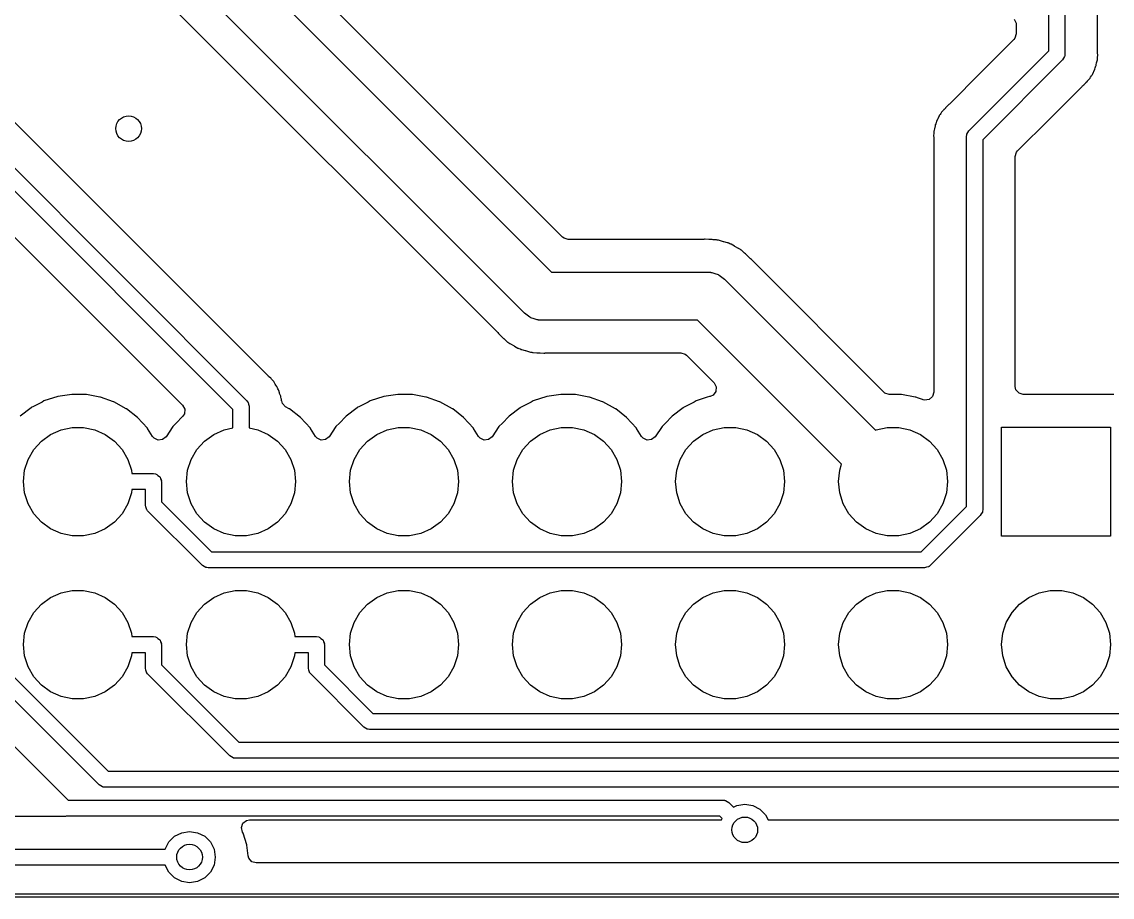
# Model space of a CAD drawing. Extents: x 0.3 to 11.5, y -8.2 to 3.2.
# Drawn here: x 10.007 to 10.676, y -3.378 to -2.841 of the extents above; entities that cross this region are included whole.
import ezdxf

# ---------------------------------------------------------------- set-up
doc = ezdxf.new("R2010")
doc.units = 0
doc.header["$MEASUREMENT"] = 0
doc.layers.add('BLACK', color=7, linetype='CONTINUOUS')

msp = doc.modelspace()

# ---------------------------------------------------------------- linework, layer by layer
at = {"layer": 'BLACK', "linetype": 'CONTINUOUS'}
for p, q in [((9.92116, -2.58386), (10.332, -2.99468)), ((10.3154, -3.01988), (9.89417, -2.59862)), ((9.90148, -2.63425), (10.2991, -3.03183)), ((10.3388, -2.97321), (10.0152, -2.64958)), ((10.1582, -3.05833), (9.81249, -2.71265)), ((9.79102, -2.71949), (10.145, -3.07348)), ((10.1366, -3.079), (9.78262, -2.725)), ((9.76946, -2.74016), (10.1057, -3.07635)), ((10.6371, -2.85889), (10.6371, -2.77402)), ((10.6469, -2.77198), (10.6469, -2.86093)), ((10.667, -2.85952), (10.667, -2.77508)), ((10.6159, -2.83946), (10.617, -2.84203)), ((10.617, -2.84203), (10.6171, -2.84262)), ((10.6171, -2.84855), (10.6163, -2.85123)), ((10.6171, -2.84262), (10.6171, -2.84855)), ((10.6156, -2.85206), (10.5958, -2.87184)), ((10.6163, -2.85123), (10.6156, -2.85206)), ((10.5881, -2.90794), (10.6371, -2.85889)), ((10.6467, -2.86233), (10.6461, -2.86335)), ((10.6468, -2.86208), (10.6467, -2.86233)), ((10.6469, -2.86093), (10.6468, -2.8618)), ((10.6468, -2.8618), (10.6468, -2.86198)), ((10.6468, -2.86198), (10.6468, -2.86208)), ((10.667, -2.85999), (10.667, -2.85952)), ((10.6672, -2.86172), (10.667, -2.85999)), ((10.667, -2.86251), (10.6671, -2.86203)), ((10.667, -2.86329), (10.667, -2.86251)), ((10.6671, -2.86203), (10.6672, -2.86172)), ((10.6455, -2.86441), (10.5965, -2.91346)), ((10.6461, -2.86335), (10.6455, -2.86441)), ((10.6656, -2.86941), (10.6658, -2.86868)), ((10.6658, -2.86868), (10.666, -2.86823)), ((10.666, -2.86823), (10.6662, -2.86795)), ((10.666, -2.86823), (10.666, -2.86823)), ((10.6662, -2.86764), (10.6664, -2.86623)), ((10.6662, -2.86795), (10.6662, -2.86764)), ((10.6662, -2.86764), (10.6662, -2.86764)), ((10.6664, -2.86623), (10.6665, -2.86577)), ((10.6665, -2.86577), (10.6669, -2.86439)), ((10.6669, -2.86439), (10.667, -2.86408)), ((10.6669, -2.86439), (10.6669, -2.86439)), ((10.667, -2.86408), (10.667, -2.86329)), ((10.5958, -2.87184), (10.5761, -2.89159)), ((10.6616, -2.87651), (10.6624, -2.87571)), ((10.6624, -2.87571), (10.6625, -2.87544)), ((10.6625, -2.87544), (10.6627, -2.87501)), ((10.6625, -2.87544), (10.6625, -2.87544)), ((10.6627, -2.87501), (10.6632, -2.87436)), ((10.6632, -2.87436), (10.6634, -2.87413)), ((10.6634, -2.87413), (10.6637, -2.87373)), ((10.6637, -2.87373), (10.6638, -2.87344)), ((10.6638, -2.87344), (10.6644, -2.87213)), ((10.6638, -2.87344), (10.6638, -2.87344)), ((10.6644, -2.87213), (10.6646, -2.87171)), ((10.6646, -2.87171), (10.6654, -2.87019)), ((10.6654, -2.87019), (10.6656, -2.86941)), ((10.6376, -2.90064), (10.6575, -2.88076)), ((10.6575, -2.88076), (10.6578, -2.88047)), ((10.6578, -2.88047), (10.658, -2.8803)), ((10.658, -2.8803), (10.6586, -2.87974)), ((10.6586, -2.87974), (10.6599, -2.87835)), ((10.6599, -2.87835), (10.66, -2.87824)), ((10.66, -2.87824), (10.6608, -2.87746)), ((10.6608, -2.87746), (10.6609, -2.87733)), ((10.6609, -2.87733), (10.6612, -2.87698)), ((10.6612, -2.87698), (10.6616, -2.87651)), ((10.5724, -2.89537), (10.5712, -2.89664)), ((10.5727, -2.89502), (10.5724, -2.89537)), ((10.5728, -2.89489), (10.5727, -2.89502)), ((10.5736, -2.89411), (10.5728, -2.89489)), ((10.5737, -2.894), (10.5736, -2.89411)), ((10.5753, -2.89227), (10.5737, -2.894)), ((10.5755, -2.89205), (10.5753, -2.89227)), ((10.5758, -2.89189), (10.5755, -2.89205)), ((10.5761, -2.89159), (10.5758, -2.89189)), ((10.5681, -2.90247), (10.568, -2.90294)), ((10.5682, -2.90216), (10.5681, -2.90247)), ((10.5681, -2.90247), (10.5681, -2.90247)), ((10.569, -2.90064), (10.5682, -2.90216)), ((10.5692, -2.90022), (10.569, -2.90064)), ((10.5698, -2.89891), (10.5692, -2.90022)), ((10.5699, -2.89862), (10.5698, -2.89891)), ((10.5698, -2.89891), (10.5698, -2.89891)), ((10.5704, -2.89799), (10.5699, -2.89862)), ((10.5708, -2.89734), (10.5704, -2.89799)), ((10.5711, -2.89691), (10.5708, -2.89734)), ((10.5712, -2.89664), (10.5711, -2.89691)), ((10.5711, -2.89691), (10.5711, -2.89691)), ((10.6179, -2.9203), (10.6376, -2.90064)), ((10.5666, -2.90906), (10.5665, -2.90984)), ((10.5667, -2.90775), (10.5666, -2.90827)), ((10.5666, -2.90827), (10.5666, -2.90906)), ((10.567, -2.90658), (10.5667, -2.90775)), ((10.5671, -2.90612), (10.567, -2.90658)), ((10.5673, -2.90471), (10.5671, -2.90612)), ((10.5674, -2.9044), (10.5673, -2.90471)), ((10.5673, -2.90471), (10.5673, -2.90471)), ((10.5677, -2.90367), (10.5674, -2.9044)), ((10.568, -2.90294), (10.5677, -2.90367)), ((10.5868, -2.91002), (10.5875, -2.909)), ((10.5875, -2.909), (10.5881, -2.90794)), ((10.5665, -2.90984), (10.5664, -2.91063)), ((10.5664, -2.91063), (10.5664, -2.91094)), ((10.5664, -2.91094), (10.5666, -2.91236)), ((10.5666, -2.91236), (10.5666, -2.91283)), ((10.5666, -2.91283), (10.5666, -3.06834)), ((10.5866, -2.91142), (10.5867, -2.91055)), ((10.5866, -3.13847), (10.5866, -2.91142)), ((10.5867, -2.91037), (10.5868, -2.91027)), ((10.5867, -2.91055), (10.5867, -2.91037)), ((10.5868, -2.91027), (10.5868, -2.91002)), ((10.5965, -2.91346), (10.5965, -3.1405)), ((10.6165, -2.9238), (10.6173, -2.92112)), ((10.6173, -2.92112), (10.6179, -2.9203)), ((10.6165, -3.06478), (10.6165, -2.9238)), ((10.3397, -2.97387), (10.3388, -2.97321)), ((10.3423, -2.97466), (10.3397, -2.97387)), ((10.4246, -2.97466), (10.3423, -2.97466)), ((10.4254, -2.9746), (10.4246, -2.97466)), ((10.4259, -2.97452), (10.4254, -2.9746)), ((10.4262, -2.97453), (10.4259, -2.97452)), ((10.4285, -2.97465), (10.4262, -2.97453)), ((10.4262, -2.97453), (10.4262, -2.97453)), ((10.4288, -2.97466), (10.4285, -2.97465)), ((10.4296, -2.97466), (10.4288, -2.97466)), ((10.4304, -2.97474), (10.4296, -2.97466)), ((10.4306, -2.97476), (10.4304, -2.97474)), ((10.4312, -2.9748), (10.4306, -2.97476)), ((10.433, -2.97489), (10.4312, -2.9748)), ((10.4332, -2.9749), (10.433, -2.97489)), ((10.433, -2.97489), (10.433, -2.97489)), ((10.4337, -2.97504), (10.4332, -2.9749)), ((10.4345, -2.97518), (10.4337, -2.97504)), ((10.435, -2.97523), (10.4345, -2.97518)), ((10.4375, -2.97604), (10.435, -2.97523)), ((10.4378, -2.97612), (10.4375, -2.97604)), ((10.4399, -2.97668), (10.4378, -2.97612)), ((10.4403, -2.97679), (10.4399, -2.97668)), ((10.4405, -2.97691), (10.4403, -2.97679)), ((10.4408, -2.97703), (10.4405, -2.97691)), ((10.4405, -2.97691), (10.4405, -2.97691)), ((10.4415, -2.97733), (10.4408, -2.97703)), ((10.4417, -2.97741), (10.4415, -2.97733)), ((10.442, -2.97749), (10.4417, -2.97741)), ((10.4417, -2.97741), (10.4417, -2.97741)), ((10.4422, -2.97762), (10.442, -2.97749)), ((10.4442, -2.9788), (10.4422, -2.97762)), ((10.4422, -2.97762), (10.4422, -2.97762)), ((10.4445, -2.97892), (10.4442, -2.9788)), ((10.4468, -2.98011), (10.4445, -2.97892)), ((10.447, -2.98028), (10.4468, -2.98011)), ((10.4472, -2.98044), (10.447, -2.98028)), ((10.4479, -2.98089), (10.4472, -2.98044)), ((10.4483, -2.98115), (10.4479, -2.98089)), ((10.4485, -2.98132), (10.4483, -2.98115)), ((10.4503, -2.9829), (10.4485, -2.98132)), ((10.4485, -2.98132), (10.4485, -2.98132)), ((10.4505, -2.98307), (10.4503, -2.9829)), ((10.451, -2.98348), (10.4505, -2.98307)), ((10.4511, -2.98356), (10.451, -2.98348)), ((10.4516, -2.98411), (10.4511, -2.98356)), ((10.4518, -2.98429), (10.4516, -2.98411)), ((10.4531, -2.98543), (10.4518, -2.98429)), ((10.4537, -2.98604), (10.4531, -2.98543)), ((10.4541, -2.98647), (10.4537, -2.98604)), ((10.4546, -2.98706), (10.4541, -2.98647)), ((10.5358, -3.06826), (10.4546, -2.98706)), ((10.332, -2.99468), (10.4278, -2.99468)), ((10.4278, -2.99468), (10.4293, -2.99481)), ((10.4293, -2.99481), (10.4296, -2.9948)), ((10.4296, -2.9948), (10.4298, -2.99486)), ((10.4298, -2.99486), (10.4303, -2.9949)), ((10.4303, -2.9949), (10.4323, -2.99559)), ((10.4323, -2.99559), (10.4343, -2.99619)), ((10.4343, -2.99619), (10.4345, -2.99639)), ((10.4345, -2.99639), (10.4349, -2.99651)), ((10.4349, -2.99651), (10.4365, -2.9978)), ((10.4365, -2.9978), (10.4382, -2.99901)), ((10.4382, -2.99901), (10.5308, -3.09159)), ((10.3171, -3.02109), (10.3154, -3.01988)), ((10.3188, -3.02238), (10.3171, -3.02109)), ((10.3191, -3.0225), (10.3188, -3.02238)), ((10.3194, -3.0227), (10.3191, -3.0225)), ((10.3214, -3.0233), (10.3194, -3.0227)), ((10.3233, -3.02399), (10.3214, -3.0233)), ((10.3238, -3.02403), (10.3233, -3.02399)), ((10.324, -3.02409), (10.3238, -3.02403)), ((10.3244, -3.02408), (10.324, -3.02409)), ((10.3259, -3.02421), (10.3244, -3.02408)), ((10.4216, -3.02421), (10.3259, -3.02421)), ((10.51, -3.11258), (10.4216, -3.02421)), ((10.2991, -3.03183), (10.2996, -3.03242)), ((10.2996, -3.03242), (10.2999, -3.03285)), ((10.2999, -3.03285), (10.3001, -3.03302)), ((10.3001, -3.03302), (10.3001, -3.03302)), ((10.3001, -3.03302), (10.3018, -3.0346)), ((10.3018, -3.0346), (10.302, -3.03478)), ((10.302, -3.03478), (10.3026, -3.03533)), ((10.3026, -3.03533), (10.3027, -3.03541)), ((10.3027, -3.03541), (10.3027, -3.03541)), ((10.3027, -3.03541), (10.3032, -3.03582)), ((10.3032, -3.03582), (10.3034, -3.03599)), ((10.3034, -3.03599), (10.3051, -3.03757)), ((10.3051, -3.03757), (10.3051, -3.03757)), ((10.3051, -3.03757), (10.3053, -3.03774)), ((10.3053, -3.03774), (10.3058, -3.038)), ((10.3058, -3.038), (10.3058, -3.038)), ((10.3058, -3.038), (10.3064, -3.03845)), ((10.3064, -3.03845), (10.3068, -3.03878)), ((10.3068, -3.03878), (10.3092, -3.03997)), ((10.3092, -3.03997), (10.3094, -3.04009)), ((10.3094, -3.04009), (10.3114, -3.04127)), ((10.3114, -3.04127), (10.3114, -3.04127)), ((10.3114, -3.04127), (10.3116, -3.0414)), ((10.3116, -3.0414), (10.3119, -3.04148)), ((10.3119, -3.04148), (10.3119, -3.04148)), ((10.3119, -3.04148), (10.3121, -3.04156)), ((10.3121, -3.04156), (10.3129, -3.04186)), ((10.3129, -3.04186), (10.3131, -3.04198)), ((10.3131, -3.04198), (10.3131, -3.04198)), ((10.3131, -3.04198), (10.3133, -3.0421)), ((10.3133, -3.0421), (10.3136, -3.04216)), ((10.3136, -3.04216), (10.3159, -3.04277)), ((10.3159, -3.04277), (10.3161, -3.04285)), ((10.3161, -3.04285), (10.3186, -3.04366)), ((10.3186, -3.04366), (10.3191, -3.04371)), ((10.3191, -3.04371), (10.3191, -3.04371)), ((10.3191, -3.04371), (10.3199, -3.04385)), ((10.3199, -3.04385), (10.3204, -3.04399)), ((10.3204, -3.04399), (10.3207, -3.044)), ((10.3207, -3.044), (10.3207, -3.044)), ((10.3207, -3.044), (10.323, -3.04413)), ((10.323, -3.04413), (10.3233, -3.04415)), ((10.3233, -3.04415), (10.3239, -3.04421)), ((10.3239, -3.04421), (10.324, -3.04423)), ((10.324, -3.04423), (10.3248, -3.04423)), ((10.3248, -3.04423), (10.3251, -3.04424)), ((10.3251, -3.04424), (10.3274, -3.04436)), ((10.3274, -3.04436), (10.3274, -3.04436)), ((10.3274, -3.04436), (10.3277, -3.04437)), ((10.3277, -3.04437), (10.328, -3.04433)), ((10.328, -3.04433), (10.3282, -3.04429)), ((10.328, -3.04433), (10.328, -3.04433)), ((10.3282, -3.04429), (10.329, -3.04423)), ((10.329, -3.04423), (10.4113, -3.04423)), ((10.4113, -3.04423), (10.414, -3.04502)), ((10.414, -3.04502), (10.4148, -3.04568)), ((10.4148, -3.04568), (10.4318, -3.06264)), ((10.1585, -3.05865), (10.1582, -3.05833)), ((10.1599, -3.05976), (10.1585, -3.05865)), ((10.16, -3.06001), (10.1599, -3.05976)), ((10.1603, -3.0604), (10.16, -3.06001)), ((10.1608, -3.06099), (10.1603, -3.0604)), ((10.1614, -3.06156), (10.1608, -3.06099)), ((10.1616, -3.06183), (10.1614, -3.06156)), ((10.1623, -3.06305), (10.1616, -3.06183)), ((10.1616, -3.06183), (10.1616, -3.06183)), ((10.1625, -3.06345), (10.1623, -3.06305)), ((10.4318, -3.06264), (10.4331, -3.06509)), ((10.0378, -3.06969), (10.0291, -3.07102)), ((10.038, -3.06969), (10.0378, -3.06969)), ((10.0437, -3.06976), (10.038, -3.06969)), ((10.038, -3.06969), (10.038, -3.06969)), ((10.0466, -3.0698), (10.0437, -3.06976)), ((10.0468, -3.06983), (10.0466, -3.0698)), ((10.055, -3.07131), (10.0468, -3.06983)), ((10.0468, -3.06983), (10.0468, -3.06983)), ((10.163, -3.06407), (10.1625, -3.06345)), ((10.1636, -3.06485), (10.163, -3.06407)), ((10.1639, -3.0656), (10.1636, -3.06485)), ((10.1642, -3.06629), (10.1639, -3.0656)), ((10.1646, -3.06698), (10.1642, -3.06629)), ((10.1647, -3.06728), (10.1646, -3.06698)), ((10.1651, -3.06865), (10.1647, -3.06728)), ((10.1652, -3.06909), (10.1651, -3.06865)), ((10.1658, -3.07042), (10.1652, -3.06909)), ((10.2378, -3.06969), (10.2291, -3.07102)), ((10.238, -3.06969), (10.2378, -3.06969)), ((10.2437, -3.06976), (10.238, -3.06969)), ((10.238, -3.06969), (10.238, -3.06969)), ((10.2466, -3.0698), (10.2437, -3.06976)), ((10.2468, -3.06983), (10.2466, -3.0698)), ((10.255, -3.07131), (10.2468, -3.06983)), ((10.2468, -3.06983), (10.2468, -3.06983)), ((10.3378, -3.06969), (10.3291, -3.07102)), ((10.338, -3.06969), (10.3378, -3.06969)), ((10.3437, -3.06976), (10.338, -3.06969)), ((10.338, -3.06969), (10.338, -3.06969)), ((10.3466, -3.0698), (10.3437, -3.06976)), ((10.3468, -3.06983), (10.3466, -3.0698)), ((10.355, -3.07131), (10.3468, -3.06983)), ((10.3468, -3.06983), (10.3468, -3.06983)), ((10.4329, -3.06788), (10.4312, -3.07011)), ((10.4331, -3.06509), (10.4329, -3.06788)), ((10.5365, -3.06889), (10.5358, -3.06826)), ((10.5392, -3.06971), (10.5365, -3.06889)), ((10.5454, -3.06978), (10.5392, -3.06971)), ((10.5466, -3.0698), (10.5454, -3.06978)), ((10.5468, -3.06983), (10.5466, -3.0698)), ((10.555, -3.07131), (10.5468, -3.06983)), ((10.5468, -3.06983), (10.5468, -3.06983)), ((10.5666, -3.06834), (10.5658, -3.07102)), ((10.6169, -3.06684), (10.6165, -3.06478)), ((10.6188, -3.06896), (10.6169, -3.06684)), ((10.6214, -3.06974), (10.6188, -3.06896)), ((10.6769, -3.06974), (10.6214, -3.06974)), ((10.0195, -3.07438), (10.0142, -3.07714)), ((10.0207, -3.07375), (10.0195, -3.07438)), ((10.0291, -3.07102), (10.0207, -3.07375)), ((10.0552, -3.07134), (10.055, -3.07131)), ((10.055, -3.07131), (10.055, -3.07131)), ((10.0554, -3.07141), (10.0552, -3.07134)), ((10.0633, -3.07421), (10.0554, -3.07141)), ((10.0554, -3.07141), (10.0554, -3.07141)), ((10.0635, -3.07428), (10.0633, -3.07421)), ((10.0633, -3.07421), (10.0633, -3.07421)), ((10.0712, -3.07853), (10.0635, -3.07428)), ((10.1057, -3.07635), (10.107, -3.0788)), ((10.145, -3.07348), (10.1455, -3.07419)), ((10.1455, -3.07419), (10.1457, -3.07431)), ((10.1457, -3.07431), (10.1457, -3.07441)), ((10.1457, -3.07441), (10.1459, -3.07462)), ((10.1459, -3.07462), (10.1461, -3.0758)), ((10.1461, -3.0758), (10.1465, -3.07696)), ((10.1659, -3.07071), (10.1658, -3.07042)), ((10.1658, -3.07042), (10.1658, -3.07042)), ((10.1659, -3.07102), (10.1659, -3.07071)), ((10.166, -3.0715), (10.1659, -3.07102)), ((10.1661, -3.07227), (10.166, -3.0715)), ((10.1663, -3.07273), (10.1661, -3.07227)), ((10.1664, -3.07303), (10.1663, -3.07273)), ((10.1663, -3.07273), (10.1663, -3.07273)), ((10.1664, -3.07334), (10.1664, -3.07303)), ((10.1664, -3.07365), (10.1664, -3.07334)), ((10.1665, -3.07364), (10.1664, -3.07365)), ((10.167, -3.07527), (10.1665, -3.07364)), ((10.1689, -3.07725), (10.167, -3.07527)), ((10.2195, -3.07438), (10.2142, -3.07714)), ((10.2207, -3.07375), (10.2195, -3.07438)), ((10.2291, -3.07102), (10.2207, -3.07375)), ((10.2552, -3.07134), (10.255, -3.07131)), ((10.255, -3.07131), (10.255, -3.07131)), ((10.2554, -3.07141), (10.2552, -3.07134)), ((10.2633, -3.07421), (10.2554, -3.07141)), ((10.2554, -3.07141), (10.2554, -3.07141)), ((10.2635, -3.07428), (10.2633, -3.07421)), ((10.2633, -3.07421), (10.2633, -3.07421)), ((10.2712, -3.07853), (10.2635, -3.07428)), ((10.3195, -3.07438), (10.3142, -3.07714)), ((10.3207, -3.07375), (10.3195, -3.07438)), ((10.3291, -3.07102), (10.3207, -3.07375)), ((10.3552, -3.07134), (10.355, -3.07131)), ((10.355, -3.07131), (10.355, -3.07131)), ((10.3554, -3.07141), (10.3552, -3.07134)), ((10.3633, -3.07421), (10.3554, -3.07141)), ((10.3554, -3.07141), (10.3554, -3.07141)), ((10.3635, -3.07428), (10.3633, -3.07421)), ((10.3633, -3.07421), (10.3633, -3.07421)), ((10.3712, -3.07853), (10.3635, -3.07428)), ((10.4195, -3.07438), (10.4142, -3.07714)), ((10.4207, -3.07375), (10.4195, -3.07438)), ((10.4276, -3.0715), (10.4207, -3.07375)), ((10.4289, -3.07109), (10.4276, -3.0715)), ((10.4291, -3.07102), (10.4289, -3.07109)), ((10.4289, -3.07109), (10.4289, -3.07109)), ((10.4293, -3.07099), (10.4291, -3.07102)), ((10.4294, -3.07097), (10.4293, -3.07099)), ((10.4312, -3.07011), (10.4294, -3.07097)), ((10.5552, -3.07134), (10.555, -3.07131)), ((10.555, -3.07131), (10.555, -3.07131)), ((10.5554, -3.07141), (10.5552, -3.07134)), ((10.5572, -3.07202), (10.5554, -3.07141)), ((10.5554, -3.07141), (10.5554, -3.07141)), ((10.5595, -3.07285), (10.5572, -3.07202)), ((10.56, -3.07302), (10.5595, -3.07285)), ((10.5609, -3.07325), (10.56, -3.07302)), ((10.5637, -3.07285), (10.5609, -3.07325)), ((10.5658, -3.07102), (10.5637, -3.07285)), ((10.0128, -3.07794), (10.0061, -3.08297)), ((10.0129, -3.07782), (10.0128, -3.07794)), ((10.0128, -3.07794), (10.0128, -3.07794)), ((10.0142, -3.07714), (10.0129, -3.07782)), ((10.0714, -3.07865), (10.0712, -3.07853)), ((10.078, -3.08385), (10.0714, -3.07865)), ((10.0714, -3.07865), (10.0714, -3.07865)), ((10.1057, -3.08328), (10.1018, -3.08738)), ((10.1068, -3.08159), (10.1057, -3.08328)), ((10.107, -3.0788), (10.1068, -3.08159)), ((10.1366, -3.09025), (10.1366, -3.079)), ((10.1465, -3.07696), (10.1465, -3.09025)), ((10.1712, -3.07853), (10.1689, -3.07725)), ((10.1714, -3.07865), (10.1712, -3.07853)), ((10.178, -3.08385), (10.1714, -3.07865)), ((10.1714, -3.07865), (10.1714, -3.07865)), ((10.2058, -3.08324), (10.2019, -3.0873)), ((10.2059, -3.0831), (10.2058, -3.08324)), ((10.2061, -3.08297), (10.2059, -3.0831)), ((10.2128, -3.07794), (10.2061, -3.08297)), ((10.2129, -3.07782), (10.2128, -3.07794)), ((10.2128, -3.07794), (10.2128, -3.07794)), ((10.2142, -3.07714), (10.2129, -3.07782)), ((10.2714, -3.07865), (10.2712, -3.07853)), ((10.278, -3.08385), (10.2714, -3.07865)), ((10.2714, -3.07865), (10.2714, -3.07865)), ((10.3058, -3.08324), (10.3019, -3.0873)), ((10.3059, -3.0831), (10.3058, -3.08324)), ((10.3061, -3.08297), (10.3059, -3.0831)), ((10.3128, -3.07794), (10.3061, -3.08297)), ((10.3129, -3.07782), (10.3128, -3.07794)), ((10.3128, -3.07794), (10.3128, -3.07794)), ((10.3142, -3.07714), (10.3129, -3.07782)), ((10.3714, -3.07865), (10.3712, -3.07853)), ((10.378, -3.08385), (10.3714, -3.07865)), ((10.3714, -3.07865), (10.3714, -3.07865)), ((10.4058, -3.08324), (10.4019, -3.0873)), ((10.4059, -3.0831), (10.4058, -3.08324)), ((10.4061, -3.08297), (10.4059, -3.0831)), ((10.4128, -3.07794), (10.4061, -3.08297)), ((10.4129, -3.07782), (10.4128, -3.07794)), ((10.4128, -3.07794), (10.4128, -3.07794)), ((10.4142, -3.07714), (10.4129, -3.07782)), ((10.0312, -3.0914), (10.038, -3.08995)), ((10.038, -3.08995), (10.045, -3.08995)), ((10.045, -3.08995), (10.0519, -3.0914)), ((10.0781, -3.08398), (10.078, -3.08385)), ((10.078, -3.08385), (10.078, -3.08385)), ((10.0841, -3.09048), (10.0781, -3.08398)), ((10.0998, -3.08945), (10.0956, -3.09565)), ((10.1018, -3.08738), (10.0998, -3.08945)), ((10.1781, -3.08398), (10.178, -3.08385)), ((10.178, -3.08385), (10.178, -3.08385)), ((10.1841, -3.09048), (10.1781, -3.08398)), ((10.1998, -3.08945), (10.1956, -3.09565)), ((10.2019, -3.0873), (10.1998, -3.08945)), ((10.2312, -3.0914), (10.238, -3.08995)), ((10.238, -3.08995), (10.245, -3.08995)), ((10.245, -3.08995), (10.2519, -3.0914)), ((10.2781, -3.08398), (10.278, -3.08385)), ((10.278, -3.08385), (10.278, -3.08385)), ((10.2841, -3.09048), (10.2781, -3.08398)), ((10.2998, -3.08945), (10.2956, -3.09565)), ((10.3019, -3.0873), (10.2998, -3.08945)), ((10.3312, -3.0914), (10.338, -3.08995)), ((10.338, -3.08995), (10.345, -3.08995)), ((10.345, -3.08995), (10.3519, -3.0914)), ((10.3781, -3.08398), (10.378, -3.08385)), ((10.378, -3.08385), (10.378, -3.08385)), ((10.3841, -3.09048), (10.3781, -3.08398)), ((10.3998, -3.08945), (10.3956, -3.09565)), ((10.4019, -3.0873), (10.3998, -3.08945)), ((10.4312, -3.0914), (10.438, -3.08995)), ((10.438, -3.08995), (10.445, -3.08995)), ((10.445, -3.08995), (10.4519, -3.0914)), ((10.5312, -3.0914), (10.538, -3.08995)), ((10.538, -3.08995), (10.545, -3.08995)), ((10.545, -3.08995), (10.5519, -3.0914)), ((10.6081, -3.15669), (10.6081, -3.08976)), ((10.6081, -3.08976), (10.675, -3.08976)), ((10.675, -3.08976), (10.675, -3.15669)), ((10.0191, -3.09836), (10.0248, -3.09425)), ((10.0248, -3.09425), (10.0312, -3.0914)), ((10.0519, -3.0914), (10.0583, -3.09425)), ((10.0583, -3.09425), (10.0639, -3.09836)), ((10.0842, -3.09065), (10.0841, -3.09048)), ((10.0873, -3.09555), (10.0842, -3.09065)), ((10.0842, -3.09065), (10.0842, -3.09065)), ((10.0882, -3.09652), (10.0873, -3.09555)), ((10.0907, -3.09775), (10.0882, -3.09652)), ((10.0956, -3.09565), (10.0934, -3.09743)), ((10.1191, -3.09836), (10.1248, -3.09425)), ((10.1248, -3.09425), (10.1312, -3.0914)), ((10.1312, -3.0914), (10.1366, -3.09025)), ((10.1465, -3.09025), (10.1519, -3.0914)), ((10.1519, -3.0914), (10.1583, -3.09425)), ((10.1583, -3.09425), (10.1639, -3.09836)), ((10.1842, -3.09065), (10.1841, -3.09048)), ((10.1873, -3.09555), (10.1842, -3.09065)), ((10.1842, -3.09065), (10.1842, -3.09065)), ((10.1882, -3.09652), (10.1873, -3.09555)), ((10.1907, -3.09775), (10.1882, -3.09652)), ((10.1956, -3.09565), (10.1934, -3.09743)), ((10.2191, -3.09836), (10.2248, -3.09425)), ((10.2248, -3.09425), (10.2312, -3.0914)), ((10.2519, -3.0914), (10.2583, -3.09425)), ((10.2583, -3.09425), (10.2639, -3.09836)), ((10.2842, -3.09065), (10.2841, -3.09048)), ((10.2873, -3.09555), (10.2842, -3.09065)), ((10.2842, -3.09065), (10.2842, -3.09065)), ((10.2882, -3.09652), (10.2873, -3.09555)), ((10.2907, -3.09775), (10.2882, -3.09652)), ((10.2956, -3.09565), (10.2934, -3.09743)), ((10.3191, -3.09836), (10.3248, -3.09425)), ((10.3248, -3.09425), (10.3312, -3.0914)), ((10.3519, -3.0914), (10.3583, -3.09425)), ((10.3583, -3.09425), (10.3639, -3.09836)), ((10.3842, -3.09065), (10.3841, -3.09048)), ((10.3873, -3.09555), (10.3842, -3.09065)), ((10.3842, -3.09065), (10.3842, -3.09065)), ((10.3882, -3.09652), (10.3873, -3.09555)), ((10.3907, -3.09775), (10.3882, -3.09652)), ((10.3956, -3.09565), (10.3934, -3.09743)), ((10.4191, -3.09836), (10.4248, -3.09425)), ((10.4248, -3.09425), (10.4312, -3.0914)), ((10.4519, -3.0914), (10.4583, -3.09425)), ((10.4583, -3.09425), (10.4639, -3.09836)), ((10.5308, -3.09159), (10.5312, -3.0914)), ((10.5519, -3.0914), (10.5583, -3.09425)), ((10.5583, -3.09425), (10.5639, -3.09836)), ((10.0145, -3.10356), (10.0191, -3.09836)), ((10.0639, -3.09836), (10.0686, -3.10356)), ((10.0934, -3.09743), (10.0907, -3.09775)), ((10.1145, -3.10356), (10.1191, -3.09836)), ((10.1639, -3.09836), (10.1686, -3.10356)), ((10.1934, -3.09743), (10.1907, -3.09775)), ((10.2145, -3.10356), (10.2191, -3.09836)), ((10.2639, -3.09836), (10.2686, -3.10356)), ((10.2934, -3.09743), (10.2907, -3.09775)), ((10.3145, -3.10356), (10.3191, -3.09836)), ((10.3639, -3.09836), (10.3686, -3.10356)), ((10.3934, -3.09743), (10.3907, -3.09775)), ((10.4145, -3.10356), (10.4191, -3.09836)), ((10.4639, -3.09836), (10.4686, -3.10356)), ((10.5639, -3.09836), (10.5686, -3.10356)), ((10.0088, -3.11627), (10.011, -3.10962)), ((10.011, -3.10962), (10.0145, -3.10356)), ((10.0686, -3.10356), (10.0721, -3.10962)), ((10.0721, -3.10962), (10.0743, -3.11627)), ((10.1088, -3.11627), (10.111, -3.10962)), ((10.111, -3.10962), (10.1145, -3.10356)), ((10.1686, -3.10356), (10.1721, -3.10962)), ((10.1721, -3.10962), (10.1743, -3.11627)), ((10.2088, -3.11627), (10.211, -3.10962)), ((10.211, -3.10962), (10.2145, -3.10356)), ((10.2686, -3.10356), (10.2721, -3.10962)), ((10.2721, -3.10962), (10.2743, -3.11627)), ((10.3088, -3.11627), (10.311, -3.10962)), ((10.311, -3.10962), (10.3145, -3.10356)), ((10.3686, -3.10356), (10.3721, -3.10962)), ((10.3721, -3.10962), (10.3743, -3.11627)), ((10.4088, -3.11627), (10.411, -3.10962)), ((10.411, -3.10962), (10.4145, -3.10356)), ((10.4686, -3.10356), (10.4721, -3.10962)), ((10.4721, -3.10962), (10.4743, -3.11627)), ((10.5686, -3.10356), (10.5721, -3.10962)), ((10.5721, -3.10962), (10.5743, -3.11627)), ((10.0081, -3.12323), (10.0088, -3.11627)), ((10.0743, -3.11627), (10.0745, -3.11831)), ((10.1081, -3.12323), (10.1088, -3.11627)), ((10.1743, -3.11627), (10.175, -3.12323)), ((10.2081, -3.12323), (10.2088, -3.11627)), ((10.2743, -3.11627), (10.275, -3.12323)), ((10.3081, -3.12323), (10.3088, -3.11627)), ((10.3743, -3.11627), (10.375, -3.12323)), ((10.4081, -3.12323), (10.4088, -3.11627)), ((10.4743, -3.11627), (10.475, -3.12323)), ((10.5081, -3.12323), (10.5088, -3.11627)), ((10.5088, -3.11627), (10.51, -3.11258)), ((10.5743, -3.11627), (10.575, -3.12323)), ((10.0088, -3.13019), (10.0081, -3.12323)), ((10.0745, -3.11831), (10.0878, -3.11831)), ((10.0878, -3.11831), (10.0892, -3.11851)), ((10.0892, -3.11851), (10.0895, -3.1187)), ((10.0895, -3.1187), (10.0899, -3.11875)), ((10.0899, -3.11875), (10.0906, -3.11944)), ((10.0906, -3.11944), (10.0915, -3.12001)), ((10.0915, -3.12001), (10.0917, -3.12034)), ((10.0917, -3.12034), (10.0919, -3.12057)), ((10.0919, -3.12057), (10.0922, -3.12158)), ((10.0922, -3.12158), (10.0927, -3.12253)), ((10.0927, -3.12253), (10.0926, -3.12289)), ((10.0926, -3.12289), (10.0927, -3.12323)), ((10.0927, -3.12323), (10.0927, -3.13557)), ((10.1088, -3.13019), (10.1081, -3.12323)), ((10.175, -3.12323), (10.1743, -3.13019)), ((10.2088, -3.13019), (10.2081, -3.12323)), ((10.275, -3.12323), (10.2743, -3.13019)), ((10.3088, -3.13019), (10.3081, -3.12323)), ((10.375, -3.12323), (10.3743, -3.13019)), ((10.4088, -3.13019), (10.4081, -3.12323)), ((10.475, -3.12323), (10.4743, -3.13019)), ((10.5088, -3.13019), (10.5081, -3.12323)), ((10.575, -3.12323), (10.5743, -3.13019)), ((10.011, -3.13684), (10.0088, -3.13019)), ((10.0743, -3.13019), (10.0721, -3.13684)), ((10.0745, -3.12815), (10.0743, -3.13019)), ((10.0829, -3.12815), (10.0745, -3.12815)), ((10.0829, -3.13761), (10.0829, -3.12815)), ((10.111, -3.13684), (10.1088, -3.13019)), ((10.1743, -3.13019), (10.1721, -3.13684)), ((10.211, -3.13684), (10.2088, -3.13019)), ((10.2743, -3.13019), (10.2721, -3.13684)), ((10.311, -3.13684), (10.3088, -3.13019)), ((10.3743, -3.13019), (10.3721, -3.13684)), ((10.411, -3.13684), (10.4088, -3.13019)), ((10.4743, -3.13019), (10.4721, -3.13684)), ((10.511, -3.13684), (10.5088, -3.13019)), ((10.5743, -3.13019), (10.5721, -3.13684)), ((10.0145, -3.1429), (10.011, -3.13684)), ((10.0721, -3.13684), (10.0686, -3.1429)), ((10.0927, -3.13557), (10.1234, -3.16626)), ((10.1145, -3.1429), (10.111, -3.13684)), ((10.1721, -3.13684), (10.1686, -3.1429)), ((10.2145, -3.1429), (10.211, -3.13684)), ((10.2721, -3.13684), (10.2686, -3.1429)), ((10.3145, -3.1429), (10.311, -3.13684)), ((10.3721, -3.13684), (10.3686, -3.1429)), ((10.4145, -3.1429), (10.411, -3.13684)), ((10.4721, -3.13684), (10.4686, -3.1429)), ((10.5145, -3.1429), (10.511, -3.13684)), ((10.5721, -3.13684), (10.5686, -3.1429)), ((10.0191, -3.1481), (10.0145, -3.1429)), ((10.0686, -3.1429), (10.0639, -3.1481)), ((10.0832, -3.13877), (10.0829, -3.13761)), ((10.0835, -3.13996), (10.0832, -3.13877)), ((10.0836, -3.14016), (10.0835, -3.13996)), ((10.0837, -3.14027), (10.0836, -3.14016)), ((10.0838, -3.14039), (10.0837, -3.14027)), ((10.0843, -3.14109), (10.0838, -3.14039)), ((10.1179, -3.17466), (10.0843, -3.14109)), ((10.1191, -3.1481), (10.1145, -3.1429)), ((10.1686, -3.1429), (10.1639, -3.1481)), ((10.2191, -3.1481), (10.2145, -3.1429)), ((10.2686, -3.1429), (10.2639, -3.1481)), ((10.3191, -3.1481), (10.3145, -3.1429)), ((10.3686, -3.1429), (10.3639, -3.1481)), ((10.4191, -3.1481), (10.4145, -3.1429)), ((10.4686, -3.1429), (10.4639, -3.1481)), ((10.5191, -3.1481), (10.5145, -3.1429)), ((10.5588, -3.16626), (10.5866, -3.13847)), ((10.5686, -3.1429), (10.5639, -3.1481)), ((10.5956, -3.14292), (10.595, -3.14398)), ((10.5963, -3.1419), (10.5956, -3.14292)), ((10.5965, -3.1405), (10.5963, -3.14137)), ((10.5963, -3.14137), (10.5963, -3.14155)), ((10.5963, -3.14155), (10.5963, -3.14165)), ((10.5963, -3.14165), (10.5963, -3.1419)), ((10.0248, -3.15221), (10.0191, -3.1481)), ((10.0639, -3.1481), (10.0583, -3.15221)), ((10.1248, -3.15221), (10.1191, -3.1481)), ((10.1639, -3.1481), (10.1583, -3.15221)), ((10.2248, -3.15221), (10.2191, -3.1481)), ((10.2639, -3.1481), (10.2583, -3.15221)), ((10.3248, -3.15221), (10.3191, -3.1481)), ((10.3639, -3.1481), (10.3583, -3.15221)), ((10.4248, -3.15221), (10.4191, -3.1481)), ((10.4639, -3.1481), (10.4583, -3.15221)), ((10.5248, -3.15221), (10.5191, -3.1481)), ((10.5639, -3.1481), (10.5583, -3.15221)), ((10.595, -3.14398), (10.5643, -3.17466)), ((10.0312, -3.15506), (10.0248, -3.15221)), ((10.038, -3.15651), (10.0312, -3.15506)), ((10.045, -3.15651), (10.038, -3.15651)), ((10.0519, -3.15506), (10.045, -3.15651)), ((10.0583, -3.15221), (10.0519, -3.15506)), ((10.1312, -3.15506), (10.1248, -3.15221)), ((10.138, -3.15651), (10.1312, -3.15506)), ((10.145, -3.15651), (10.138, -3.15651)), ((10.1519, -3.15506), (10.145, -3.15651)), ((10.1583, -3.15221), (10.1519, -3.15506)), ((10.2312, -3.15506), (10.2248, -3.15221)), ((10.238, -3.15651), (10.2312, -3.15506)), ((10.245, -3.15651), (10.238, -3.15651)), ((10.2519, -3.15506), (10.245, -3.15651)), ((10.2583, -3.15221), (10.2519, -3.15506)), ((10.3312, -3.15506), (10.3248, -3.15221)), ((10.338, -3.15651), (10.3312, -3.15506)), ((10.345, -3.15651), (10.338, -3.15651)), ((10.3519, -3.15506), (10.345, -3.15651)), ((10.3583, -3.15221), (10.3519, -3.15506)), ((10.4312, -3.15506), (10.4248, -3.15221)), ((10.438, -3.15651), (10.4312, -3.15506)), ((10.445, -3.15651), (10.438, -3.15651)), ((10.4519, -3.15506), (10.445, -3.15651)), ((10.4583, -3.15221), (10.4519, -3.15506)), ((10.5312, -3.15506), (10.5248, -3.15221)), ((10.538, -3.15651), (10.5312, -3.15506)), ((10.545, -3.15651), (10.538, -3.15651)), ((10.5519, -3.15506), (10.545, -3.15651)), ((10.5583, -3.15221), (10.5519, -3.15506)), ((10.675, -3.15669), (10.6081, -3.15669)), ((10.1234, -3.16626), (10.5588, -3.16626)), ((10.119, -3.17524), (10.1179, -3.17466)), ((10.12, -3.1759), (10.119, -3.17524)), ((10.1202, -3.17594), (10.12, -3.1759)), ((10.1203, -3.17599), (10.1202, -3.17594)), ((10.1205, -3.17598), (10.1203, -3.17599)), ((10.1214, -3.1761), (10.1205, -3.17598)), ((10.5609, -3.1761), (10.1214, -3.1761)), ((10.562, -3.17576), (10.5609, -3.1761)), ((10.5632, -3.17551), (10.562, -3.17576)), ((10.5634, -3.17535), (10.5632, -3.17551)), ((10.5635, -3.17532), (10.5634, -3.17535)), ((10.5636, -3.17519), (10.5635, -3.17532)), ((10.5643, -3.17466), (10.5636, -3.17519)), ((10.0312, -3.1914), (10.038, -3.18995)), ((10.038, -3.18995), (10.045, -3.18995)), ((10.045, -3.18995), (10.0519, -3.1914)), ((10.1312, -3.1914), (10.138, -3.18995)), ((10.138, -3.18995), (10.145, -3.18995)), ((10.145, -3.18995), (10.1519, -3.1914)), ((10.2312, -3.1914), (10.238, -3.18995)), ((10.238, -3.18995), (10.245, -3.18995)), ((10.245, -3.18995), (10.2519, -3.1914)), ((10.3312, -3.1914), (10.338, -3.18995)), ((10.338, -3.18995), (10.345, -3.18995)), ((10.345, -3.18995), (10.3519, -3.1914)), ((10.4312, -3.1914), (10.438, -3.18995)), ((10.438, -3.18995), (10.445, -3.18995)), ((10.445, -3.18995), (10.4519, -3.1914)), ((10.5312, -3.1914), (10.538, -3.18995)), ((10.538, -3.18995), (10.545, -3.18995)), ((10.545, -3.18995), (10.5519, -3.1914)), ((10.6312, -3.1914), (10.638, -3.18995)), ((10.638, -3.18995), (10.645, -3.18995)), ((10.645, -3.18995), (10.6519, -3.1914)), ((10.0191, -3.19836), (10.0248, -3.19425)), ((10.0248, -3.19425), (10.0312, -3.1914)), ((10.0519, -3.1914), (10.0583, -3.19425)), ((10.0583, -3.19425), (10.0639, -3.19836)), ((10.1191, -3.19836), (10.1248, -3.19425)), ((10.1248, -3.19425), (10.1312, -3.1914)), ((10.1519, -3.1914), (10.1583, -3.19425)), ((10.1583, -3.19425), (10.1639, -3.19836)), ((10.2191, -3.19836), (10.2248, -3.19425)), ((10.2248, -3.19425), (10.2312, -3.1914)), ((10.2519, -3.1914), (10.2583, -3.19425)), ((10.2583, -3.19425), (10.2639, -3.19836)), ((10.3191, -3.19836), (10.3248, -3.19425)), ((10.3248, -3.19425), (10.3312, -3.1914)), ((10.3519, -3.1914), (10.3583, -3.19425)), ((10.3583, -3.19425), (10.3639, -3.19836)), ((10.4191, -3.19836), (10.4248, -3.19425)), ((10.4248, -3.19425), (10.4312, -3.1914)), ((10.4519, -3.1914), (10.4583, -3.19425)), ((10.4583, -3.19425), (10.4639, -3.19836)), ((10.5191, -3.19836), (10.5248, -3.19425)), ((10.5248, -3.19425), (10.5312, -3.1914)), ((10.5519, -3.1914), (10.5583, -3.19425)), ((10.5583, -3.19425), (10.5639, -3.19836)), ((10.6191, -3.19836), (10.6248, -3.19425)), ((10.6248, -3.19425), (10.6312, -3.1914)), ((10.6519, -3.1914), (10.6583, -3.19425)), ((10.6583, -3.19425), (10.6639, -3.19836)), ((10.011, -3.20962), (10.0145, -3.20356)), ((10.0145, -3.20356), (10.0191, -3.19836)), ((10.0639, -3.19836), (10.0686, -3.20356)), ((10.0686, -3.20356), (10.0721, -3.20962)), ((10.111, -3.20962), (10.1145, -3.20356)), ((10.1145, -3.20356), (10.1191, -3.19836)), ((10.1639, -3.19836), (10.1686, -3.20356)), ((10.1686, -3.20356), (10.1721, -3.20962)), ((10.211, -3.20962), (10.2145, -3.20356)), ((10.2145, -3.20356), (10.2191, -3.19836)), ((10.2639, -3.19836), (10.2686, -3.20356)), ((10.2686, -3.20356), (10.2721, -3.20962)), ((10.311, -3.20962), (10.3145, -3.20356)), ((10.3145, -3.20356), (10.3191, -3.19836)), ((10.3639, -3.19836), (10.3686, -3.20356)), ((10.3686, -3.20356), (10.3721, -3.20962)), ((10.411, -3.20962), (10.4145, -3.20356)), ((10.4145, -3.20356), (10.4191, -3.19836)), ((10.4639, -3.19836), (10.4686, -3.20356)), ((10.4686, -3.20356), (10.4721, -3.20962)), ((10.511, -3.20962), (10.5145, -3.20356)), ((10.5145, -3.20356), (10.5191, -3.19836)), ((10.5639, -3.19836), (10.5686, -3.20356)), ((10.5686, -3.20356), (10.5721, -3.20962)), ((10.611, -3.20962), (10.6145, -3.20356)), ((10.6145, -3.20356), (10.6191, -3.19836)), ((10.6639, -3.19836), (10.6686, -3.20356)), ((10.6686, -3.20356), (10.6721, -3.20962)), ((10.0088, -3.21627), (10.011, -3.20962)), ((10.0721, -3.20962), (10.0743, -3.21627)), ((10.1088, -3.21627), (10.111, -3.20962)), ((10.1721, -3.20962), (10.1743, -3.21627)), ((10.2088, -3.21627), (10.211, -3.20962)), ((10.2721, -3.20962), (10.2743, -3.21627)), ((10.3088, -3.21627), (10.311, -3.20962)), ((10.3721, -3.20962), (10.3743, -3.21627)), ((10.4088, -3.21627), (10.411, -3.20962)), ((10.4721, -3.20962), (10.4743, -3.21627)), ((10.5088, -3.21627), (10.511, -3.20962)), ((10.5721, -3.20962), (10.5743, -3.21627)), ((10.6088, -3.21627), (10.611, -3.20962)), ((10.6721, -3.20962), (10.6743, -3.21627)), ((10.0081, -3.22323), (10.0088, -3.21627)), ((10.0743, -3.21627), (10.0745, -3.21831)), ((10.1081, -3.22323), (10.1088, -3.21627)), ((10.1743, -3.21627), (10.1745, -3.21831)), ((10.2081, -3.22323), (10.2088, -3.21627)), ((10.2743, -3.21627), (10.275, -3.22323)), ((10.3081, -3.22323), (10.3088, -3.21627)), ((10.3743, -3.21627), (10.375, -3.22323)), ((10.4081, -3.22323), (10.4088, -3.21627)), ((10.4743, -3.21627), (10.475, -3.22323)), ((10.5081, -3.22323), (10.5088, -3.21627)), ((10.5743, -3.21627), (10.575, -3.22323)), ((10.6081, -3.22323), (10.6088, -3.21627)), ((10.6743, -3.21627), (10.675, -3.22323)), ((10.0088, -3.23019), (10.0081, -3.22323)), ((10.0745, -3.21831), (10.0878, -3.21831)), ((10.0878, -3.21831), (10.0892, -3.21851)), ((10.0892, -3.21851), (10.0895, -3.2187)), ((10.0895, -3.2187), (10.0899, -3.21875)), ((10.0899, -3.21875), (10.0906, -3.21944)), ((10.0906, -3.21944), (10.0915, -3.22001)), ((10.0915, -3.22001), (10.0917, -3.22034)), ((10.0917, -3.22034), (10.0919, -3.22057)), ((10.0919, -3.22057), (10.0922, -3.22158)), ((10.0922, -3.22158), (10.0927, -3.22253)), ((10.0927, -3.22253), (10.0926, -3.22289)), ((10.0926, -3.22289), (10.0927, -3.22323)), ((10.0927, -3.22323), (10.0927, -3.23565)), ((10.1088, -3.23019), (10.1081, -3.22323)), ((10.1745, -3.21831), (10.1878, -3.21831)), ((10.1878, -3.21831), (10.1892, -3.21851)), ((10.1892, -3.21851), (10.1895, -3.2187)), ((10.1895, -3.2187), (10.1899, -3.21875)), ((10.1899, -3.21875), (10.1906, -3.21944)), ((10.1906, -3.21944), (10.1915, -3.22001)), ((10.1915, -3.22001), (10.1917, -3.22034)), ((10.1917, -3.22034), (10.1919, -3.22057)), ((10.1919, -3.22057), (10.1922, -3.22158)), ((10.1922, -3.22158), (10.1927, -3.22253)), ((10.1927, -3.22253), (10.1926, -3.22289)), ((10.1926, -3.22289), (10.1927, -3.22323)), ((10.1927, -3.22323), (10.1927, -3.23565)), ((10.2088, -3.23019), (10.2081, -3.22323)), ((10.275, -3.22323), (10.2743, -3.23019)), ((10.3088, -3.23019), (10.3081, -3.22323)), ((10.375, -3.22323), (10.3743, -3.23019)), ((10.4088, -3.23019), (10.4081, -3.22323)), ((10.475, -3.22323), (10.4743, -3.23019)), ((10.5088, -3.23019), (10.5081, -3.22323)), ((10.575, -3.22323), (10.5743, -3.23019)), ((10.6088, -3.23019), (10.6081, -3.22323)), ((10.675, -3.22323), (10.6743, -3.23019)), ((10.011, -3.23684), (10.0088, -3.23019)), ((10.0743, -3.23019), (10.0721, -3.23684)), ((10.0745, -3.22815), (10.0743, -3.23019)), ((10.0829, -3.22815), (10.0745, -3.22815)), ((10.0829, -3.23769), (10.0829, -3.22815)), ((10.111, -3.23684), (10.1088, -3.23019)), ((10.1743, -3.23019), (10.1721, -3.23684)), ((10.1745, -3.22815), (10.1743, -3.23019)), ((10.1829, -3.22815), (10.1745, -3.22815)), ((10.1829, -3.23769), (10.1829, -3.22815)), ((10.211, -3.23684), (10.2088, -3.23019)), ((10.2743, -3.23019), (10.2721, -3.23684)), ((10.311, -3.23684), (10.3088, -3.23019)), ((10.3743, -3.23019), (10.3721, -3.23684)), ((10.411, -3.23684), (10.4088, -3.23019)), ((10.4743, -3.23019), (10.4721, -3.23684)), ((10.511, -3.23684), (10.5088, -3.23019)), ((10.5743, -3.23019), (10.5721, -3.23684)), ((10.611, -3.23684), (10.6088, -3.23019)), ((10.6743, -3.23019), (10.6721, -3.23684)), ((10.0145, -3.2429), (10.011, -3.23684)), ((10.0721, -3.23684), (10.0686, -3.2429)), ((10.0927, -3.23565), (10.1402, -3.28312)), ((10.1145, -3.2429), (10.111, -3.23684)), ((10.1721, -3.23684), (10.1686, -3.2429)), ((10.1927, -3.23565), (10.2225, -3.26539)), ((10.2145, -3.2429), (10.211, -3.23684)), ((10.2721, -3.23684), (10.2686, -3.2429)), ((10.3145, -3.2429), (10.311, -3.23684)), ((10.3721, -3.23684), (10.3686, -3.2429)), ((10.4145, -3.2429), (10.411, -3.23684)), ((10.4721, -3.23684), (10.4686, -3.2429)), ((10.5145, -3.2429), (10.511, -3.23684)), ((10.5721, -3.23684), (10.5686, -3.2429)), ((10.6145, -3.2429), (10.611, -3.23684)), ((10.6721, -3.23684), (10.6686, -3.2429)), ((10.0545, -3.30926), (9.98806, -3.24285)), ((9.99646, -3.23734), (10.06, -3.30085)), ((10.0191, -3.2481), (10.0145, -3.2429)), ((10.0686, -3.2429), (10.0639, -3.2481)), ((10.0832, -3.23885), (10.0829, -3.23769)), ((10.0835, -3.24003), (10.0832, -3.23885)), ((10.0836, -3.24024), (10.0835, -3.24003)), ((10.0837, -3.24034), (10.0836, -3.24024)), ((10.0838, -3.24046), (10.0837, -3.24034)), ((10.0843, -3.24116), (10.0838, -3.24046)), ((10.1347, -3.29152), (10.0843, -3.24116)), ((10.1191, -3.2481), (10.1145, -3.2429)), ((10.1686, -3.2429), (10.1639, -3.2481)), ((10.1832, -3.23885), (10.1829, -3.23769)), ((10.1835, -3.24003), (10.1832, -3.23885)), ((10.1836, -3.24024), (10.1835, -3.24003)), ((10.1837, -3.24034), (10.1836, -3.24024)), ((10.1838, -3.24046), (10.1837, -3.24034)), ((10.1843, -3.24116), (10.1838, -3.24046)), ((10.217, -3.27379), (10.1843, -3.24116)), ((10.2191, -3.2481), (10.2145, -3.2429)), ((10.2686, -3.2429), (10.2639, -3.2481)), ((10.3191, -3.2481), (10.3145, -3.2429)), ((10.3686, -3.2429), (10.3639, -3.2481)), ((10.4191, -3.2481), (10.4145, -3.2429)), ((10.4686, -3.2429), (10.4639, -3.2481)), ((10.5191, -3.2481), (10.5145, -3.2429)), ((10.5686, -3.2429), (10.5639, -3.2481)), ((10.6191, -3.2481), (10.6145, -3.2429)), ((10.6686, -3.2429), (10.6639, -3.2481)), ((10.0248, -3.25221), (10.0191, -3.2481)), ((10.0639, -3.2481), (10.0583, -3.25221)), ((10.1248, -3.25221), (10.1191, -3.2481)), ((10.1639, -3.2481), (10.1583, -3.25221)), ((10.2248, -3.25221), (10.2191, -3.2481)), ((10.2639, -3.2481), (10.2583, -3.25221)), ((10.3248, -3.25221), (10.3191, -3.2481)), ((10.3639, -3.2481), (10.3583, -3.25221)), ((10.4248, -3.25221), (10.4191, -3.2481)), ((10.4639, -3.2481), (10.4583, -3.25221)), ((10.5248, -3.25221), (10.5191, -3.2481)), ((10.5639, -3.2481), (10.5583, -3.25221)), ((10.6248, -3.25221), (10.6191, -3.2481)), ((10.6639, -3.2481), (10.6583, -3.25221)), ((10.0312, -3.25506), (10.0248, -3.25221)), ((10.038, -3.25651), (10.0312, -3.25506)), ((10.045, -3.25651), (10.038, -3.25651)), ((10.0519, -3.25506), (10.045, -3.25651)), ((10.0583, -3.25221), (10.0519, -3.25506)), ((10.1312, -3.25506), (10.1248, -3.25221)), ((10.138, -3.25651), (10.1312, -3.25506)), ((10.145, -3.25651), (10.138, -3.25651)), ((10.1519, -3.25506), (10.145, -3.25651)), ((10.1583, -3.25221), (10.1519, -3.25506)), ((10.2312, -3.25506), (10.2248, -3.25221)), ((10.238, -3.25651), (10.2312, -3.25506)), ((10.245, -3.25651), (10.238, -3.25651)), ((10.2519, -3.25506), (10.245, -3.25651)), ((10.2583, -3.25221), (10.2519, -3.25506)), ((10.3312, -3.25506), (10.3248, -3.25221)), ((10.338, -3.25651), (10.3312, -3.25506)), ((10.345, -3.25651), (10.338, -3.25651)), ((10.3519, -3.25506), (10.345, -3.25651)), ((10.3583, -3.25221), (10.3519, -3.25506)), ((10.4312, -3.25506), (10.4248, -3.25221)), ((10.438, -3.25651), (10.4312, -3.25506)), ((10.445, -3.25651), (10.438, -3.25651)), ((10.4519, -3.25506), (10.445, -3.25651)), ((10.4583, -3.25221), (10.4519, -3.25506)), ((10.5312, -3.25506), (10.5248, -3.25221)), ((10.538, -3.25651), (10.5312, -3.25506)), ((10.545, -3.25651), (10.538, -3.25651)), ((10.5519, -3.25506), (10.545, -3.25651)), ((10.5583, -3.25221), (10.5519, -3.25506)), ((10.6312, -3.25506), (10.6248, -3.25221)), ((10.638, -3.25651), (10.6312, -3.25506)), ((10.645, -3.25651), (10.638, -3.25651)), ((10.6519, -3.25506), (10.645, -3.25651)), ((10.6583, -3.25221), (10.6519, -3.25506)), ((9.98201, -3.26512), (10.0355, -3.31857)), ((10.2225, -3.26539), (10.686, -3.26539)), ((10.218, -3.27438), (10.217, -3.27379)), ((10.219, -3.27503), (10.218, -3.27438)), ((10.2193, -3.27507), (10.219, -3.27503)), ((10.2194, -3.27512), (10.2193, -3.27507)), ((10.2196, -3.27511), (10.2194, -3.27512)), ((10.2204, -3.27524), (10.2196, -3.27511)), ((10.688, -3.27524), (10.2204, -3.27524)), ((10.1402, -3.28312), (10.6962, -3.28312)), ((10.1357, -3.2921), (10.1347, -3.29152)), ((10.1368, -3.29276), (10.1357, -3.2921)), ((10.137, -3.29279), (10.1368, -3.29276)), ((10.1371, -3.29285), (10.137, -3.29279)), ((10.1373, -3.29283), (10.1371, -3.29285)), ((10.1382, -3.29296), (10.1373, -3.29283)), ((10.6982, -3.29296), (10.1382, -3.29296)), ((10.06, -3.30085), (10.7167, -3.30085)), ((10.0555, -3.30984), (10.0545, -3.30926)), ((10.0565, -3.31049), (10.0555, -3.30984)), ((10.0568, -3.31053), (10.0565, -3.31049)), ((10.0569, -3.31058), (10.0568, -3.31053)), ((10.0571, -3.31057), (10.0569, -3.31058)), ((10.0579, -3.3107), (10.0571, -3.31057)), ((10.7187, -3.3107), (10.0579, -3.3107)), ((10.0355, -3.31857), (10.4373, -3.31857)), ((10.4373, -3.31857), (10.4381, -3.3187)), ((10.4381, -3.3187), (10.4383, -3.31868)), ((10.4383, -3.31868), (10.4384, -3.31874)), ((10.4384, -3.31874), (10.4387, -3.31877)), ((10.4387, -3.31877), (10.4397, -3.31943)), ((10.4397, -3.31943), (10.4407, -3.32001)), ((10.4407, -3.32001), (10.4436, -3.32292)), ((10.4436, -3.32292), (10.4457, -3.32185)), ((10.4457, -3.32185), (10.4506, -3.32108)), ((10.4506, -3.32108), (10.4555, -3.32185)), ((10.4555, -3.32185), (10.4599, -3.32409)), ((10.4599, -3.32409), (10.4633, -3.32757)), ((10.0335, -3.3286), (9.74278, -3.3286)), ((10.0339, -3.32859), (10.0335, -3.3286)), ((10.0343, -3.32841), (10.0339, -3.32859)), ((10.4352, -3.32841), (10.0343, -3.32841)), ((10.1449, -3.33107), (10.1468, -3.33072)), ((10.1468, -3.33072), (10.4363, -3.33072)), ((10.4367, -3.32988), (10.4352, -3.32841)), ((10.4363, -3.33072), (10.4367, -3.32988)), ((10.4633, -3.32757), (10.4649, -3.33072)), ((10.4649, -3.33072), (10.7156, -3.33072)), ((10.1418, -3.33544), (10.1427, -3.3328)), ((10.1425, -3.33816), (10.1418, -3.33544)), ((10.1427, -3.3328), (10.1449, -3.33107)), ((10.0973, -3.34429), (10.1008, -3.3408)), ((10.1008, -3.3408), (10.1052, -3.33857)), ((10.1052, -3.33857), (10.11, -3.3378)), ((10.11, -3.3378), (10.1149, -3.33857)), ((10.1149, -3.33857), (10.1193, -3.3408)), ((10.1193, -3.3408), (10.1228, -3.34429)), ((10.1429, -3.33892), (10.1425, -3.33816)), ((10.1452, -3.34607), (10.1429, -3.33892)), ((9.73244, -3.34862), (10.0951, -3.34862)), ((10.0951, -3.34862), (10.0973, -3.34429)), ((10.1228, -3.34429), (10.125, -3.34868)), ((10.125, -3.34868), (10.1258, -3.35354)), ((10.1452, -3.34632), (10.1452, -3.34607)), ((10.1459, -3.3527), (10.1452, -3.34632)), ((10.1452, -3.34632), (10.1452, -3.34632)), ((10.1258, -3.35354), (10.125, -3.35841)), ((10.1463, -3.35425), (10.1459, -3.3527)), ((10.1482, -3.35636), (10.1463, -3.35425)), ((10.1509, -3.35715), (10.1482, -3.35636)), ((11.278, -3.35715), (10.1509, -3.35715)), ((10.0951, -3.35846), (9.7304, -3.35846)), ((10.0973, -3.3628), (10.0951, -3.35846)), ((10.1008, -3.36628), (10.0973, -3.3628)), ((10.1228, -3.3628), (10.1193, -3.36628)), ((10.125, -3.35841), (10.1228, -3.3628)), ((10.1052, -3.36852), (10.1008, -3.36628)), ((10.11, -3.36929), (10.1052, -3.36852)), ((10.1149, -3.36852), (10.11, -3.36929)), ((10.1193, -3.36628), (10.1149, -3.36852)), ((6.67304, -3.37618), (11.302, -3.37618)), ((11.303, -3.37815), (6.67304, -3.37815))]:
    msp.add_line(p, q, dxfattribs=at)
at = {"layer": 'BLACK'}
for centre in [(10.0726, -2.90669), (10.4506, -3.33683), (10.11, -3.35354)]:
    msp.add_circle(centre, 0.00787, dxfattribs=at)

doc.saveas('drawing.dxf')
